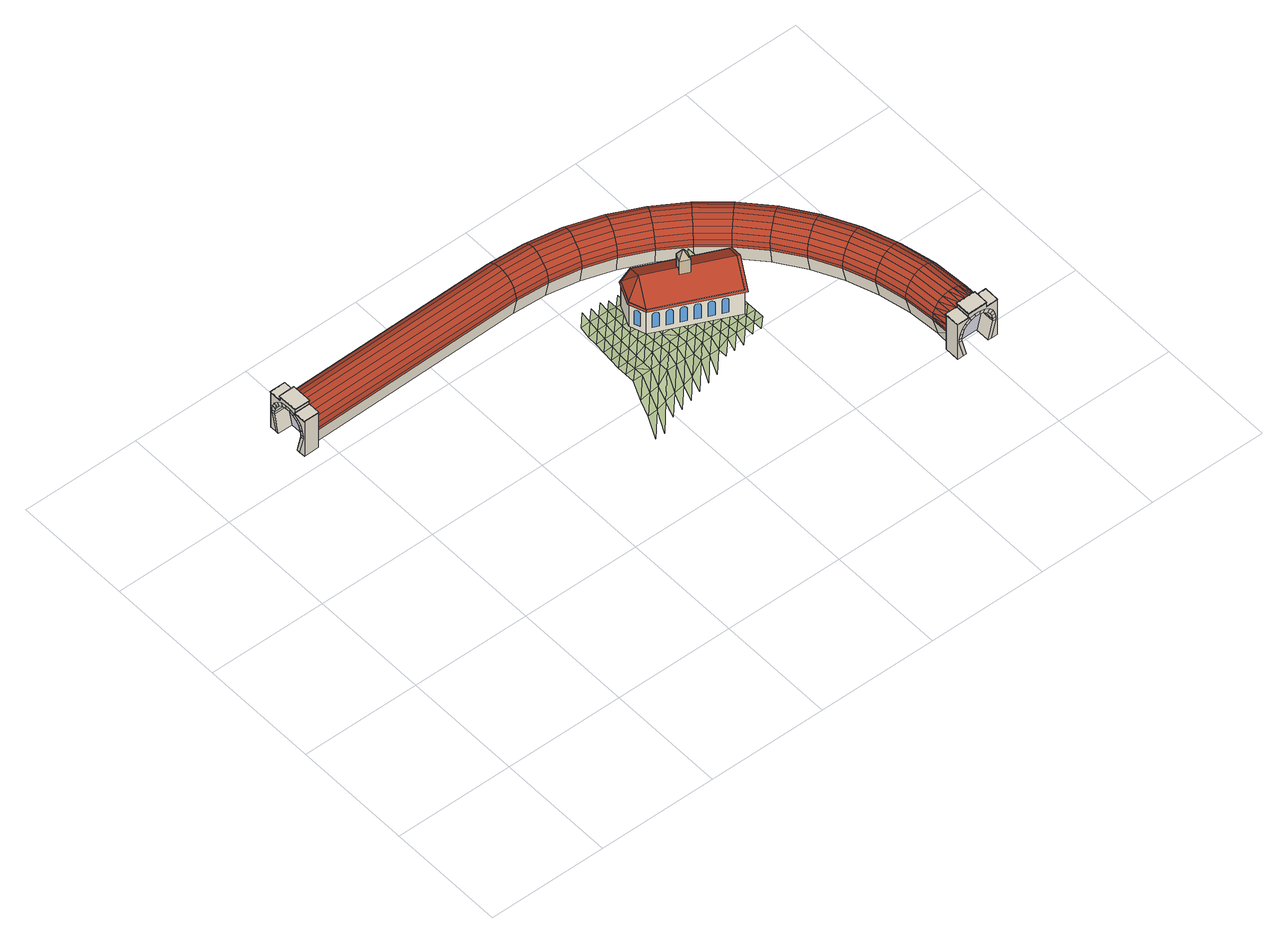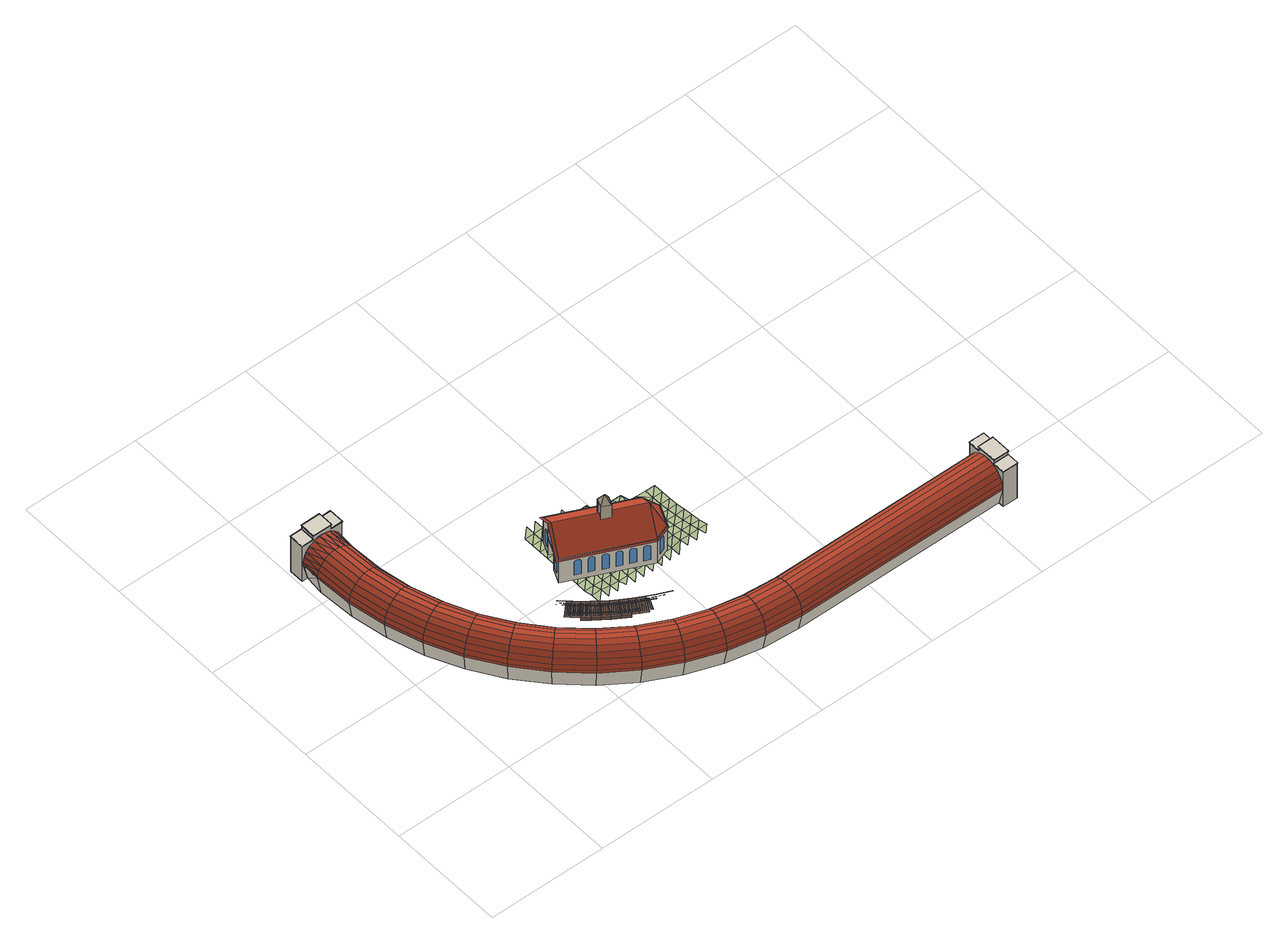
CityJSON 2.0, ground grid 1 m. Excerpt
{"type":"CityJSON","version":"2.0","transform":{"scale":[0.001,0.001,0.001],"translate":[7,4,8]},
"CityObjects":{
"tunnel1":{"type":"Tunnel","children":["tunnel1-1","tunnel1-2"],"geometry":[{"type":"MultiSurface","lod":"3","boundaries":[[[0,1,2,3]],[[3,2,4,5]],[[6,7,8]],[[9,10,11,12]],[[12,11,13,14]],[[14,13,15,16]],[[16,15,1,0]],[[5,4,17,18]],[[18,17,19,20]],[[20,19,21,22]],[[22,21,23,24]],[[24,23,25,26]],[[26,25,27,28]],[[28,27,7,29]],[[7,6,29]],[[30,31,32,33]],[[33,32,34,35]],[[36,37,38]],[[39,40,41,42]],[[42,41,43,44]],[[44,43,45,46]],[[46,45,47,48]],[[48,47,31,30]],[[35,34,49,50]],[[50,49,51,52]],[[52,51,53,54]],[[54,53,55,56]],[[56,55,57,58]],[[58,57,37,59]],[[37,36,59]],[[60,61,62,63]],[[61,0,3,62]],[[63,62,64,65]],[[62,3,5,64]],[[31,66,67,32]],[[66,68,69,67]],[[32,67,70,34]],[[68,71,72,69]],[[73,29,6]],[[74,75,73]],[[76,77,74]],[[78,79,76]],[[80,81,78]],[[82,83,80]],[[84,85,82]],[[86,87,84]],[[88,89,86]],[[90,91,88]],[[92,93,90]],[[94,95,92]],[[38,96,94]],[[97,9,12,98]],[[99,97,98,100]],[[101,99,100,102]],[[103,101,102,104]],[[105,103,104,106]],[[107,105,106,108]],[[109,107,108,110]],[[111,109,110,112]],[[113,111,112,114]],[[115,113,114,116]],[[117,115,116,118]],[[119,117,118,120]],[[40,119,120,41]],[[41,120,121,43]],[[120,118,122,121]],[[118,116,123,122]],[[116,114,124,123]],[[114,112,125,124]],[[112,110,126,125]],[[110,108,127,126]],[[108,106,128,127]],[[106,104,129,128]],[[104,102,130,129]],[[102,100,131,130]],[[100,98,132,131]],[[98,12,14,132]],[[43,121,133,45]],[[121,122,134,133]],[[122,123,135,134]],[[123,124,136,135]],[[124,125,137,136]],[[125,126,138,137]],[[126,127,139,138]],[[127,128,140,139]],[[128,129,141,140]],[[129,130,142,141]],[[130,131,143,142]],[[131,132,144,143]],[[132,14,16,144]],[[45,133,145,47]],[[133,134,146,145]],[[134,135,147,146]],[[135,136,148,147]],[[136,137,149,148]],[[137,138,150,149]],[[138,139,151,150]],[[139,140,152,151]],[[140,141,153,152]],[[141,142,154,153]],[[142,143,60,154]],[[143,144,61,60]],[[144,16,0,61]],[[47,145,66,31]],[[145,146,68,66]],[[146,147,71,68]],[[147,148,155,71]],[[148,149,156,155]],[[149,150,157,156]],[[150,151,158,157]],[[151,152,159,158]],[[152,153,160,159]],[[153,154,161,160]],[[154,60,63,161]],[[71,155,162,72]],[[155,156,163,162]],[[156,157,164,163]],[[157,158,165,164]],[[158,159,166,165]],[[159,160,167,166]],[[160,161,168,167]],[[161,63,65,168]],[[67,69,169,70]],[[69,72,170,169]],[[72,162,171,170]],[[162,163,172,171]],[[163,164,173,172]],[[164,165,174,173]],[[165,166,175,174]],[[166,167,176,175]],[[167,168,177,176]],[[168,65,178,177]],[[65,64,179,178]],[[64,5,18,179]],[[34,70,180,49]],[[70,169,181,180]],[[169,170,182,181]],[[170,171,183,182]],[[171,172,184,183]],[[172,173,185,184]],[[173,174,186,185]],[[174,175,187,186]],[[175,176,188,187]],[[176,177,189,188]],[[177,178,190,189]],[[178,179,191,190]],[[179,18,20,191]],[[49,180,192,51]],[[180,181,193,192]],[[181,182,194,193]],[[182,183,195,194]],[[183,184,196,195]],[[184,185,197,196]],[[185,186,198,197]],[[186,187,199,198]],[[187,188,200,199]],[[188,189,201,200]],[[189,190,202,201]],[[190,191,203,202]],[[191,20,22,203]],[[51,192,204,53]],[[192,193,205,204]],[[193,194,206,205]],[[194,195,207,206]],[[195,196,208,207]],[[196,197,209,208]],[[197,198,210,209]],[[198,199,211,210]],[[199,200,212,211]],[[200,201,213,212]],[[201,202,214,213]],[[202,203,215,214]],[[203,22,24,215]],[[53,204,216,55]],[[204,205,217,216]],[[205,206,218,217]],[[206,207,219,218]],[[207,208,220,219]],[[208,209,221,220]],[[209,210,222,221]],[[210,211,223,222]],[[211,212,224,223]],[[212,213,225,224]],[[213,214,226,225]],[[214,215,227,226]],[[215,24,26,227]],[[55,216,228,57]],[[216,217,229,228]],[[217,218,230,229]],[[218,219,231,230]],[[219,220,232,231]],[[220,221,233,232]],[[221,222,234,233]],[[222,223,235,234]],[[223,224,236,235]],[[224,225,237,236]],[[225,226,238,237]],[[226,227,239,238]],[[227,26,28,239]],[[57,228,96,37]],[[228,229,95,96]],[[229,230,93,95]],[[230,231,91,93]],[[231,232,89,91]],[[232,233,87,89]],[[233,234,85,87]],[[234,235,83,85]],[[235,236,81,83]],[[236,237,79,81]],[[237,238,77,79]],[[238,239,75,77]],[[239,28,29,75]],[[96,38,37]],[[95,94,96]],[[93,92,95]],[[91,90,93]],[[89,88,91]],[[87,86,89]],[[85,84,87]],[[83,82,85]],[[81,80,83]],[[79,78,81]],[[77,76,79]],[[75,74,77]],[[29,73,75]],[[1,48,30,2]],[[2,30,33,4]],[[8,59,36]],[[10,39,42,11]],[[11,42,44,13]],[[13,44,46,15]],[[15,46,48,1]],[[4,33,35,17]],[[17,35,50,19]],[[19,50,52,21]],[[21,52,54,23]],[[23,54,56,25]],[[25,56,58,27]],[[27,58,59,7]],[[59,8,7]],[[8,36,38,94,92,90,88,86,84,82,80,78,76,74,73,6]],[[40,39,10,9,97,99,101,103,105,107,109,111,113,115,117,119]]],"semantics":{"surfaces":[{"type":"WallSurface"},{"type":"RoofSurface"},{"type":"GroundSurface"},{"type":"ClosureSurface"}],"values":[0,0,0,0,0,0,0,0,0,0,0,0,0,0,0,0,0,0,0,0,0,0,0,0,0,0,0,0,0,0,1,1,1,1,1,1,1,1,1,1,1,1,1,1,1,1,1,1,1,1,1,1,1,1,1,1,1,1,1,1,1,1,1,1,1,1,1,1,1,1,1,1,1,1,1,1,1,1,1,1,1,1,1,1,1,1,1,1,1,1,1,1,1,1,1,1,1,1,1,1,1,1,1,1,1,1,1,1,1,1,1,1,1,1,1,1,1,1,1,1,1,1,1,1,1,1,1,1,1,1,1,1,1,1,1,1,1,1,1,1,1,1,1,1,1,1,1,1,1,1,1,1,1,1,1,1,1,1,1,1,1,1,1,1,1,1,1,1,1,1,1,1,1,1,1,1,1,1,1,1,1,1,1,1,1,1,1,1,1,1,1,1,1,1,1,1,1,1,1,1,1,1,1,1,1,1,1,1,1,1,1,1,1,1,1,1,1,1,1,1,1,1,1,1,1,2,2,2,2,2,2,2,2,2,2,2,2,2,2,2,3,3]}}]},
"tunnel1-1":{"type":"TunnelInstallation","attributes":{"function":"1070"},"parents":["tunnel1"],"geometry":[{"type":"MultiSurface","lod":"3","boundaries":[[[240,241,242,243]],[[244,245,246,247]],[[243,242,244,247]],[[242,241,245,244]],[[241,240,246,245]],[[240,243,247,246]],[[248,249,250,251]],[[252,253,254,255]],[[251,250,252,255]],[[250,249,253,252]],[[249,248,254,253]],[[248,251,255,254]],[[256,257,258,259]],[[260,261,262,263]],[[259,258,260,263]],[[258,257,261,260]],[[257,256,262,261]],[[256,259,263,262]],[[264,265,266,267,268,269,270,271,272,273,274,275,276,277,278,279,280,281,282,283,284,285,286,287]],[[279,278,288,289]],[[290,288,278,277]],[[289,288,291,292]],[[280,279,289,292,293,294]],[[295,296,266,265]],[[296,295,297,298]],[[296,299,267,266]],[[300,295,265,264]],[[301,302,270,269]],[[303,304,274,273]],[[295,300,305,297]],[[300,264,287,306,39,305]],[[299,307,268,267]],[[307,301,269,268]],[[302,308,271,270]],[[308,309,272,271]],[[309,303,273,272]],[[304,310,275,274]],[[310,311,276,275]],[[311,290,277,276]],[[281,280,294,312]],[[282,281,312,313]],[[283,282,313,314]],[[284,283,314,315]],[[285,284,315,316]],[[286,285,316,317]],[[287,286,317,306]],[[310,304,318,319]],[[299,296,298,320]],[[304,303,321,318]],[[307,299,320,322]],[[290,311,323,324]],[[302,301,325,326]],[[311,310,319,323]],[[308,302,326,327]],[[309,308,327,328]],[[303,309,328,321]],[[301,307,322,325]],[[288,290,324,291]],[[294,293,9,97,329,330,331,332,333,334,335,336,337,338,339,340,39,306,317,316,315,314,313,312]],[[292,291,9,293]],[[291,324,97,9]],[[324,323,329,97]],[[323,319,330,329]],[[319,318,331,330]],[[318,321,332,331]],[[321,328,333,332]],[[328,327,334,333]],[[327,326,335,334]],[[326,325,336,335]],[[325,322,337,336]],[[322,320,338,337]],[[320,298,339,338]],[[298,297,340,339]],[[39,340,297,305]]]}]},
"tunnel1-2":{"type":"TunnelInstallation","attributes":{"function":"1070"},"parents":["tunnel1"],"geometry":[{"type":"MultiSurface","lod":"3","boundaries":[[[341,342,343,344]],[[345,346,347,348]],[[344,343,345,348]],[[343,342,346,345]],[[342,341,347,346]],[[341,344,348,347]],[[349,350,351,352]],[[353,354,355,356]],[[352,351,353,356]],[[351,350,354,353]],[[350,349,355,354]],[[349,352,356,355]],[[357,358,359,360]],[[361,362,363,364]],[[360,359,361,364]],[[359,358,362,361]],[[358,357,363,362]],[[357,360,364,363]],[[365,366,367,368,369,370,371,372,373,374,375,376,377,378,379,380,381,382,383,384,385,386,387,388]],[[380,379,389,390]],[[391,389,379,378]],[[390,389,392,393]],[[381,380,390,393,36,394]],[[395,396,367,366]],[[396,395,397,398]],[[396,399,368,367]],[[400,395,366,365]],[[401,402,371,370]],[[403,404,375,374]],[[395,400,405,397]],[[400,365,388,406,8,405]],[[399,407,369,368]],[[407,401,370,369]],[[402,408,372,371]],[[408,409,373,372]],[[409,403,374,373]],[[404,410,376,375]],[[410,411,377,376]],[[411,391,378,377]],[[382,381,394,412]],[[383,382,412,413]],[[384,383,413,414]],[[385,384,414,415]],[[386,385,415,416]],[[387,386,416,417]],[[388,387,417,406]],[[410,404,418,419]],[[399,396,398,420]],[[404,403,421,418]],[[407,399,420,422]],[[391,411,423,424]],[[402,401,425,426]],[[411,410,419,423]],[[408,402,426,427]],[[409,408,427,428]],[[403,409,428,421]],[[401,407,422,425]],[[389,391,424,392]],[[394,36,38,94,92,90,88,86,84,82,80,78,76,74,73,6,8,406,417,416,415,414,413,412]],[[393,392,38,36]],[[392,424,94,38]],[[424,423,92,94]],[[423,419,90,92]],[[419,418,88,90]],[[418,421,86,88]],[[421,428,84,86]],[[428,427,82,84]],[[427,426,80,82]],[[426,425,78,80]],[[425,422,76,78]],[[422,420,74,76]],[[420,398,73,74]],[[398,397,6,73]],[[8,6,397,405]]]}]},
"building1":{"type":"Building","children":["building1-1","building1-2"],"geometry":[{"type":"MultiSurface","lod":"3","boundaries":[[[429,430,431,432]],[[433,429,432,434]],[[435,436,437,438],[439,440,441,442,443,444,445,446,447,448,449,450,451,452,453],[454,455,456,457,458,459,460,461,462,463,464,465,466,467,468],[469,470,471,472,473,474,475,476,477,478,479,480,481,482,483],[484,485,486,487,488,489,490,491,492,493,494,495,496,497,498],[499,500,501,502,503,504,505,506,507,508,509,510,511,512,513],[514,515,516,517,518,519,520,521,522,523,524,525,526,527,528]],[[455,454,468,467,466,465,464,463,462,461,460,459,458,457,456]],[[470,469,483,482,481,480,479,478,477,476,475,474,473,472,471]],[[485,484,498,497,496,495,494,493,492,491,490,489,488,487,486]],[[440,439,453,452,451,450,449,448,447,446,445,444,443,442,441]],[[500,499,513,512,511,510,509,508,507,506,505,504,503,502,501]],[[515,514,528,527,526,525,524,523,522,521,520,519,518,517,516]],[[436,529,530,531,532,533,534,535,437],[536,537,538,539,540,541,542,543,544,545,546,547,548,549,550],[551,552,553,554,555,556,557,558,559,560,561,562,563,564,565],[566,567,430,429,433]],[[568,569,434,432,431]],[[537,536,550,549,548,547,546,545,544,543,542,541,540,539,538]],[[552,551,565,564,563,562,561,560,559,558,557,556,555,554,553]],[[570,534,533,571],[572,573,574,575,576,577,578,579,580,581,582,583,584,585,586],[587,588,589,590,591,592,593,594,595,596,597,598,599,600,601],[602,603,604,605,606,607,608,609,610,611,612,613,614,615,616],[617,618,619,620,621,622,623,624,625,626,627,628,629,630,631],[632,633,634,635,636,637,638,639,640,641,642,643,644,645,646],[647,648,649,650,651,652,653,654,655,656,657,658,659,660,661]],[[573,572,586,585,584,583,582,581,580,579,578,577,576,575,574]],[[588,587,601,600,599,598,597,596,595,594,593,592,591,590,589]],[[603,602,616,615,614,613,612,611,610,609,608,607,606,605,604]],[[618,617,631,630,629,628,627,626,625,624,623,622,621,620,619]],[[633,632,646,645,644,643,642,641,640,639,638,637,636,635,634]],[[648,647,661,660,659,658,657,656,655,654,653,652,651,650,649]],[[571,533,532,662,663,664,665,529,436,435,666,667]],[[667,668,570,571],[669,670,671,672,673,674,675,676,677,678,679,680,681,682,683]],[[670,669,683,682,681,680,679,678,677,676,675,674,673,672,671]],[[684,531,530,685]],[[666,686,668,667]],[[430,567,568,431]],[[567,566,569,568]],[[438,686,666,435],[687,688,689,690,691,692,693,694,695,696,697,698,699,700,701]],[[688,687,701,700,699,698,697,696,695,694,693,692,691,690,689]],[[566,433,434,569]],[[685,530,529,665]],[[702,535,437,438,703,704]],[[705,438,437,535]],[[663,662,684,685,665,664,706,707,708,709,710,711,712,713,714,715,716,717,718]],[[664,663,718,717,716,715,714,713,712,711,710,709,708,707,706]],[[705,535,534,570]],[[719,570,534,535,702,720]],[[662,532,531,684]],[[705,686,438]],[[721,686,668,722]],[[686,721,703,438]],[[686,705,668]],[[722,668,570,719]],[[668,705,570]]],"semantics":{"surfaces":[{"type":"OuterCeilingSurface"},{"type":"WallSurface"},{"type":"Window"},{"type":"GroundSurface"},{"type":"OuterFloorSurface"},{"type":"RoofSurface"},{"type":"Door"}],"values":[0,0,1,2,2,2,2,2,2,1,1,2,2,1,2,2,2,2,2,2,3,1,2,0,1,1,4,1,2,1,1,5,5,1,6,5,5,1,5,5,5,5,5,5]}}]},
"building1-1":{"type":"BuildingInstallation","attributes":{"function":"1070"},"parents":["building1"],"geometry":[{"type":"MultiSurface","lod":"3","boundaries":[[[723,724,725,726]],[[727,728,726,725,729,730,731,732,733,734,735,736]],[[737,723,726,728]],[[738,739,731,730]],[[740,741,735,734]],[[739,742,732,731]],[[742,743,733,732]],[[744,737,728,727]],[[743,740,734,733]],[[745,738,730,729]],[[746,744,727,736]],[[741,746,736,735]],[[737,744,746,741,740,743,742,739,738,745,724,723]],[[724,745,729,725]]]}]},
"building1-2":{"type":"BuildingInstallation","attributes":{"function":"1040"},"parents":["building1"],"geometry":[{"type":"MultiSurface","lod":"3","boundaries":[[[747,748,749,750,751]],[[752,753,748,747]],[[754,755,751,750]],[[752,747,756]],[[752,755,754,757,753]],[[752,756,755]],[[751,756,747]],[[751,755,756]],[[757,749,748,753]],[[749,757,754,750]]]}]},
"terrain1":{"type":"TINRelief","geometry":[{"type":"CompositeSurface","lod":"3","boundaries":[[[758,759,760]],[[761,762,759]],[[758,761,759]],[[763,764,762]],[[763,762,761]],[[765,764,766]],[[767,758,768]],[[766,764,763]],[[769,770,765]],[[761,758,771]],[[766,769,765]],[[772,773,770]],[[771,758,767]],[[763,761,774]],[[772,770,769]],[[766,763,774]],[[775,776,773]],[[774,761,771]],[[777,767,778]],[[772,775,773]],[[779,780,776]],[[781,769,766]],[[766,774,782]],[[771,767,783]],[[779,776,775]],[[784,785,780]],[[781,766,782]],[[786,772,769]],[[783,767,777]],[[787,774,771]],[[784,780,779]],[[788,789,785]],[[781,786,769]],[[790,775,772]],[[787,771,783]],[[791,782,774]],[[784,788,785]],[[792,777,793]],[[790,772,786]],[[794,779,775]],[[787,791,774]],[[795,781,782]],[[796,789,788]],[[797,783,777]],[[790,794,775]],[[798,784,779]],[[795,782,791]],[[799,786,781]],[[797,777,792]],[[800,787,783]],[[798,779,794]],[[801,788,784]],[[795,799,781]],[[802,790,786]],[[800,783,797]],[[803,791,787]],[[801,784,798]],[[804,792,805]],[[799,802,786]],[[806,794,790]],[[803,787,800]],[[807,795,791]],[[801,808,788]],[[809,797,792]],[[806,790,802]],[[810,798,794]],[[803,807,791]],[[435,799,795]],[[809,792,804]],[[811,800,797]],[[806,810,794]],[[812,801,798]],[[807,435,795]],[[813,802,799]],[[809,811,797]],[[814,803,800]],[[812,798,810]],[[815,804,816]],[[435,813,799]],[[817,806,802]],[[814,800,811]],[[818,807,803]],[[819,801,812]],[[820,809,804]],[[817,802,813]],[[821,810,806]],[[814,818,803]],[[822,435,807]],[[820,804,815]],[[823,811,809]],[[821,806,817]],[[824,812,810]],[[818,822,807]],[[825,813,435]],[[820,823,809]],[[826,814,811]],[[821,824,810]],[[815,827,828]],[[825,435,822]],[[826,818,814]],[[829,817,813]],[[826,811,823]],[[830,812,824]],[[831,820,815]],[[825,829,813]],[[832,821,817]],[[833,822,818]],[[828,831,815]],[[834,818,826]],[[835,823,820]],[[832,817,829]],[[836,824,821]],[[833,818,834]],[[837,825,822]],[[835,820,831]],[[838,826,823]],[[836,821,832]],[[839,828,840]],[[833,837,822]],[[841,829,825]],[[838,823,835]],[[842,834,826]],[[836,843,824]],[[844,831,828]],[[841,825,837]],[[845,832,829]],[[838,842,826]],[[846,833,834]],[[844,828,839]],[[847,835,831]],[[841,845,829]],[[848,836,832]],[[846,834,842]],[[849,837,833]],[[844,847,831]],[[850,838,835]],[[848,832,845]],[[851,839,852]],[[849,833,846]],[[853,841,837]],[[850,835,847]],[[854,842,838]],[[848,855,836]],[[856,844,839]],[[849,853,837]],[[857,845,841]],[[850,854,838]],[[858,846,842]],[[856,839,851]],[[859,847,844]],[[853,857,841]],[[860,848,845]],[[854,858,842]],[[861,849,846]],[[856,859,844]],[[862,850,847]],[[857,860,845]],[[863,851,864]],[[861,846,858]],[[865,853,849]],[[859,862,847]],[[866,854,850]],[[867,848,860]],[[868,856,851]],[[865,849,861]],[[869,857,853]],[[862,866,850]],[[870,858,854]],[[863,868,851]],[[871,859,856]],[[865,869,853]],[[872,860,857]],[[866,870,854]],[[873,861,858]],[[871,856,868]],[[874,862,859]],[[872,857,869]],[[875,863,876]],[[873,858,870]],[[877,865,861]],[[874,859,871]],[[878,866,862]],[[872,879,860]],[[880,868,863]],[[877,861,873]],[[881,869,865]],[[874,878,862]],[[882,870,866]],[[875,880,863]],[[883,871,868]],[[881,865,877]],[[884,872,869]],[[878,882,866]],[[885,873,870]],[[883,868,880]],[[886,874,871]],[[881,884,869]],[[887,875,888]],[[882,885,870]],[[889,877,873]],[[886,871,883]],[[890,878,874]],[[891,872,884]],[[892,880,875]],[[885,889,873]],[[893,881,877]],[[886,890,874]],[[894,882,878]],[[892,875,887]],[[895,883,880]],[[893,877,889]],[[896,884,881]],[[890,894,878]],[[897,885,882]],[[892,895,880]],[[898,886,883]],[[893,896,881]],[[899,887,900]],[[894,897,882]],[[901,889,885]],[[898,883,895]],[[902,890,886]],[[903,884,896]],[[904,892,887]],[[897,901,885]],[[905,893,889]],[[902,886,898]],[[906,894,890]],[[904,887,899]],[[907,895,892]],[[905,889,901]],[[908,896,893]],[[906,890,902]],[[909,897,894]],[[907,892,904]],[[910,898,895]],[[908,893,905]],[[909,894,906]],[[911,901,897]],[[907,910,895]],[[912,902,898]],[[913,896,908]],[[909,911,897]],[[914,905,901]],[[912,898,910]],[[915,906,902]],[[914,901,911]],[[916,908,905]],[[915,902,912]],[[917,909,906]],[[916,905,914]],[[917,906,915]],[[918,911,909]],[[919,908,916]],[[918,909,917]],[[920,914,911]],[[918,920,911]],[[921,916,914]],[[921,914,920]],[[922,916,921]]]}]},
"railway1":{"type":"Railway","attributes":{"function":"1855"},"geometry":[{"type":"MultiSurface","lod":"3","boundaries":[[[923,924,925,926]],[[927,928,929,930]],[[926,925,931,932]],[[933,934,935,936]],[[937,938,939,940]],[[932,931,941,942]],[[943,944,945,946]],[[947,948,949,950]],[[951,947,950,952]],[[953,951,952,954]],[[955,956,957,958]],[[942,941,959,960]],[[961,962,963,964]],[[965,955,958,966]],[[957,967,966,958]],[[968,969,970,971]],[[956,972,967,957]],[[950,949,973,974]],[[952,950,974,975]],[[954,952,975,976]],[[977,961,964,978]],[[963,979,978,964]],[[960,959,980,981]],[[982,983,984,985]],[[962,986,979,963]],[[987,968,971,988]],[[989,942,960,990]],[[991,992,993,994]],[[970,995,988,971]],[[969,996,995,970]],[[974,973,997,998]],[[975,974,998,999]],[[976,975,999,1000]],[[1001,982,985,1002]],[[1003,1004,1005,1006]],[[981,980,1007,1008]],[[984,1009,1002,985]],[[983,1010,1009,984]],[[1011,1012,1013,1014]],[[1015,991,994,1016]],[[993,1017,1016,994]],[[990,960,981,1018]],[[992,1019,1017,993]],[[1020,1021,1022,1023]],[[1024,1003,1006,1025]],[[1005,1026,1025,1006]],[[998,997,1027,1028]],[[999,998,1028,1029]],[[1000,999,1029,1030]],[[1008,1007,1031,1032]],[[1004,1033,1026,1005]],[[1034,1035,1036,1037]],[[1038,1034,1037,1039]],[[1040,1038,1039,1041]],[[1042,1011,1014,1043]],[[1044,1045,1046,1047]],[[1013,1048,1043,1014]],[[1019,1015,1016,1017]],[[1012,1049,1048,1013]],[[1018,981,1008,1050]],[[1051,1052,1053,1054]],[[1055,1020,1023,1056]],[[1022,1057,1056,1023]],[[1021,1058,1057,1022]],[[1033,1024,1025,1026]],[[1028,1027,1059,1060]],[[1032,1031,1061,1062]],[[1029,1028,1060,1063]],[[1030,1029,1063,1064]],[[1065,1066,1067,1068]],[[1069,1044,1047,1070]],[[1037,1036,1071,1072]],[[1039,1037,1072,1073]],[[1046,1074,1070,1047]],[[1041,1039,1073,1075]],[[1045,1076,1074,1046]],[[1049,1042,1043,1048]],[[1077,1078,1079,1080]],[[1081,1051,1054,1082]],[[1050,1008,1032,1083]],[[1053,1084,1082,1054]],[[1052,1085,1084,1053]],[[1058,1055,1056,1057]],[[1086,1087,1088,1089]],[[1062,1061,1090,1091]],[[1060,1059,1092,1093]],[[1094,1018,1050,1095]],[[1063,1060,1093,1096]],[[1097,1065,1068,1098]],[[1064,1063,1096,1099]],[[1067,1100,1098,1068]],[[1101,1102,1103,1104]],[[1066,1105,1100,1067]],[[1076,1069,1070,1074]],[[1072,1071,1106,1107]],[[1073,1072,1107,1108]],[[1075,1073,1108,1109]],[[1110,1077,1080,1111]],[[1079,1112,1111,1080]],[[1083,1032,1062,1113]],[[1078,1114,1112,1079]],[[1115,1116,1117,1118]],[[1085,1081,1082,1084]],[[1091,1090,1119,1120]],[[1121,1086,1089,1122]],[[1093,1092,1123,1124]],[[1088,1125,1122,1089]],[[1096,1093,1124,1126]],[[1099,1096,1126,1127]],[[1087,1128,1125,1088]],[[1129,1130,1131,1132]],[[1095,1050,1083,1133]],[[1105,1097,1098,1100]],[[1134,1101,1104,1135]],[[1103,1136,1135,1104]],[[1107,1106,1137,1138]],[[1139,1140,1141,1142]],[[1108,1107,1138,1143]],[[1102,1144,1136,1103]],[[1109,1108,1143,1145]],[[1113,1062,1091,1146]],[[1114,1110,1111,1112]],[[1147,1115,1118,1148]],[[1120,1119,1149,1150]],[[1117,1151,1148,1118]],[[1152,1153,1154,1155]],[[1116,1156,1151,1117]],[[1124,1123,1157,1158]],[[1126,1124,1158,1159]],[[1127,1126,1159,1160]],[[1128,1121,1122,1125]],[[1161,1129,1132,1162]],[[1163,1164,1165,1166]],[[1131,1167,1162,1132]],[[1133,1083,1113,1168]],[[1130,1169,1167,1131]],[[1138,1137,1170,1171]],[[1150,1149,1172,1173]],[[1143,1138,1171,1174]],[[1175,1139,1142,1176]],[[1145,1143,1174,1177]],[[1178,1179,1180,1181]],[[1144,1134,1135,1136]],[[1141,1182,1176,1142]],[[1146,1091,1120,1183]],[[1140,1184,1182,1141]],[[1158,1157,1185,1186]],[[1159,1158,1186,1187]],[[1188,1189,1190,1191]],[[1192,1152,1155,1193]],[[1160,1159,1187,1194]],[[1156,1147,1148,1151]],[[1154,1195,1193,1155]],[[1196,1197,1198,1199]],[[1153,1200,1195,1154]],[[1201,1202,1203,1204]],[[1205,1163,1166,1206]],[[1165,1207,1206,1166]],[[1168,1113,1146,1208]],[[1169,1161,1162,1167]],[[1209,1210,1211,1212]],[[1171,1170,1213,1214]],[[1164,1215,1207,1165]],[[1174,1171,1214,1216]],[[1186,1185,1217,1218]],[[1177,1174,1216,1219]],[[1187,1186,1218,1220]],[[1183,1120,1150,1221]],[[1194,1187,1220,1222]],[[1223,1178,1181,1224]],[[1180,1225,1224,1181]],[[1226,1227,1228,1229]],[[1184,1175,1176,1182]],[[1179,1230,1225,1180]],[[1231,1232,1233,1234]],[[1235,1188,1191,1236]],[[1237,1231,1234,1238]],[[1190,1239,1236,1191]],[[1200,1192,1193,1195]],[[1189,1240,1239,1190]],[[1221,1150,1173,1241]],[[1214,1213,1242,1243]],[[1244,1201,1204,1245]],[[1208,1146,1183,1246]],[[1216,1214,1243,1247]],[[1203,1248,1245,1204]],[[1219,1216,1247,1249]],[[1215,1205,1206,1207]],[[1230,1223,1224,1225]]]}]}
},
"vertices":[
[3481,2937,295],[3499,2973,131],[3744,2852,137],[3720,2818,301],[3970,2700,141],[3942,2670,305],[4734,884,359],[4785,1047,183],[4773,884,195],[867,3077,260],[868,3116,95],[2694,3132,119],[2691,3093,284],[2973,3114,122],[2965,3075,287],[3241,3060,127],[3228,3023,291],[4175,2520,148],[4143,2494,311],[4355,2315,154],[4319,2293,317],[4506,2088,160],[4467,2071,324],[4625,1844,166],[4585,1831,330],[4714,1586,173],[4670,1578,336],[4766,1318,178],[4723,1316,342],[4741,1048,346],[3875,3079,138],[3891,3113,304],[4150,2940,310],[4130,2908,144],[4384,2734,317],[4359,2706,151],[5035,884,195],[5080,1046,358],[5074,884,359],[867,3378,95],[864,3417,260],[2701,3433,284],[2702,3394,119],[3010,3413,288],[3007,3374,122],[3316,3352,292],[3308,3314,128],[3612,3251,298],[3600,3215,132],[4589,2500,323],[4563,2475,157],[4762,2241,330],[4733,2219,164],[4900,1961,337],[4869,1944,172],[5000,1666,345],[4967,1653,179],[5061,1360,351],[5026,1352,186],[5047,1046,192],[3481,2943,367],[3481,2937,321],[3720,2818,326],[3721,2824,372],[3942,2670,332],[3945,2675,377],[3890,3113,329],[4148,2940,336],[3885,3108,375],[4144,2935,381],[4382,2734,342],[3875,3090,417],[4131,2919,425],[4734,884,385],[4741,884,430],[4740,1048,372],[4760,884,474],[4744,1048,417],[4792,884,510],[4763,1048,462],[4833,884,537],[4794,1048,500],[4880,884,551],[4834,1048,528],[4928,884,551],[4881,1048,544],[4975,884,537],[4929,1048,545],[5016,884,510],[4976,1047,532],[5047,884,474],[5018,1047,507],[5067,884,430],[5051,1047,471],[5074,884,385],[5071,1047,429],[5080,1047,382],[867,3077,285],[2691,3093,310],[865,3084,330],[2689,3100,355],[865,3104,375],[2689,3120,398],[865,3136,412],[2691,3152,436],[864,3176,438],[2691,3192,462],[863,3223,452],[2693,3239,476],[863,3271,452],[2694,3288,476],[863,3318,438],[2695,3334,462],[863,3359,412],[2696,3375,436],[863,3391,375],[2698,3407,398],[863,3411,330],[2699,3427,355],[864,3417,285],[2699,3433,310],[3010,3413,314],[3009,3406,359],[3006,3386,403],[3000,3355,439],[2994,3314,465],[2989,3268,480],[2983,3220,480],[2977,3173,465],[2971,3133,439],[2968,3101,403],[2965,3082,358],[2965,3075,313],[3316,3352,317],[3314,3345,364],[3308,3326,407],[3298,3295,444],[3288,3256,470],[3275,3211,484],[3263,3164,484],[3250,3119,470],[3241,3079,442],[3233,3048,407],[3228,3029,362],[3228,3023,317],[3611,3251,323],[3608,3245,369],[3599,3227,413],[3586,3197,449],[3570,3160,474],[3552,3117,489],[3532,3072,489],[3516,3029,474],[3500,2991,448],[3489,2961,410],[3858,3063,455],[3837,3028,481],[3814,2987,494],[3789,2945,494],[3766,2905,480],[3746,2869,452],[3731,2842,416],[4111,2894,461],[4085,2862,487],[4057,2825,500],[4026,2786,500],[3999,2749,484],[3974,2717,458],[3955,2691,422],[4378,2730,388],[4362,2716,430],[4339,2694,468],[4308,2665,493],[4276,2632,506],[4242,2598,506],[4209,2565,490],[4180,2536,465],[4159,2513,426],[4146,2499,382],[4143,2494,337],[4589,2500,349],[4582,2496,394],[4564,2485,438],[4539,2465,474],[4506,2441,500],[4468,2413,513],[4430,2383,512],[4393,2354,497],[4361,2329,471],[4337,2310,433],[4321,2297,388],[4319,2293,343],[4762,2241,356],[4755,2238,401],[4736,2229,445],[4707,2213,481],[4670,2193,506],[4630,2170,519],[4587,2145,519],[4548,2122,503],[4513,2101,477],[4487,2085,439],[4471,2074,394],[4467,2071,349],[4898,1961,362],[4891,1959,409],[4872,1952,452],[4842,1941,487],[4803,1925,513],[4759,1908,526],[4715,1889,525],[4672,1871,510],[4635,1855,483],[4606,1842,446],[4589,1834,401],[4585,1831,356],[4999,1666,369],[4991,1665,414],[4971,1661,458],[4939,1653,494],[4898,1643,519],[4853,1631,532],[4805,1618,531],[4762,1606,516],[4723,1595,489],[4693,1586,452],[4675,1581,407],[4670,1578,362],[5060,1361,377],[5052,1361,422],[5031,1359,465],[4997,1355,500],[4957,1350,526],[4910,1345,539],[4862,1338,538],[4816,1332,523],[4776,1326,494],[4746,1321,458],[4727,1318,413],[4721,1316,367],
[739,3063,455],[871,3063,455],[871,3063,460],[739,3063,460],[871,3167,460],[871,3167,455],[739,3167,455],[739,3167,460],[739,3327,455],[871,3327,455],[871,3327,460],[739,3327,460],[871,3431,460],[871,3431,455],[739,3431,455],[739,3431,460],[739,3163,494],[871,3163,494],[871,3163,500],[739,3163,500],[871,3331,500],[871,3331,494],[739,3331,494],[739,3331,500],[743,3378,95],[743,3417,260],[743,3417,285],[743,3411,330],[743,3391,375],[743,3359,412],[743,3318,438],[743,3272,452],[743,3223,452],[743,3176,438],[743,3136,412],[743,3104,375],[743,3084,330],[743,3077,285],[743,3077,260],[743,3116,95],[743,3067,95],[743,3067,455],[743,3167,455],[743,3167,494],[743,3327,494],[743,3327,455],[743,3427,455],[743,3427,95],[743,3107,263],[743,3147,95],[743,3107,282],[867,3107,263],[867,3147,95],[867,3116,95],[867,3067,95],[743,3387,263],[743,3387,282],[867,3387,263],[867,3387,282],[743,3382,321],[743,3347,95],[743,3339,388],[743,3305,410],[743,3189,410],[743,3156,388],[867,3347,95],[867,3427,95],[743,3365,358],[743,3267,422],[743,3227,422],[743,3129,359],[743,3113,321],[867,3067,455],[867,3167,455],[867,3167,494],[867,3327,494],[867,3327,455],[867,3427,455],[867,3156,388],[867,3129,359],[867,3382,321],[867,3189,410],[867,3365,358],[867,3113,321],[867,3107,282],[867,3339,388],[867,3305,410],[867,3267,422],[867,3227,422],[867,3084,330],[867,3104,375],[867,3136,412],[867,3176,438],[867,3223,452],[867,3272,452],[867,3318,438],[867,3359,412],[867,3391,375],[867,3411,330],[867,3417,285],[867,3417,260],
[5087,756,555],[5087,888,555],[5087,888,558],[5087,756,558],[4984,888,558],[4984,888,555],[4984,756,555],[4984,756,558],[4824,756,555],[4824,888,555],[4824,888,558],[4824,756,558],[4720,888,558],[4720,888,555],[4720,756,555],[4720,756,558],[4987,756,595],[4987,888,595],[4987,888,599],[4987,756,599],[4820,888,599],[4820,888,595],[4820,756,595],[4820,756,599],[4773,760,195],[4734,760,359],[4734,760,385],[4741,760,430],[4760,760,474],[4792,760,510],[4833,760,537],[4880,760,551],[4928,760,551],[4975,760,537],[5016,760,510],[5047,760,474],[5067,760,430],[5074,760,385],[5074,760,359],[5035,760,195],[5084,760,195],[5084,760,555],[4984,760,555],[4984,760,595],[4824,760,595],[4824,760,555],[4724,760,555],[4724,760,195],[5044,760,362],[5003,760,195],[5044,760,382],[5044,884,362],[5003,884,195],[5084,884,195],[4763,760,362],[4763,760,382],[4763,884,362],[4763,884,382],[4769,760,422],[4804,760,195],[4811,760,487],[4846,760,510],[4962,760,510],[4996,760,487],[4804,884,195],[4724,884,195],[4786,760,458],[4884,760,521],[4923,760,521],[5022,760,458],[5038,760,422],[5084,884,555],[4984,884,555],[4984,884,595],[4824,884,595],[4824,884,555],[4724,884,555],[4996,884,487],[5022,884,458],[4769,884,422],[4962,884,510],[4786,884,458],[5038,884,422],[5044,884,382],[4811,884,487],[4846,884,510],[4884,884,521],[4923,884,521],
[3804,2040,797],[3776,1979,744],[3715,2007,744],[3743,2068,797],[3835,2106,744],[3773,2134,744],[3080,2160,455],[3721,1861,455],[3721,1861,705],[3080,2160,705],[3393,2014,505],[3393,2014,630],[3393,2014,635],[3396,2013,641],[3398,2011,648],[3404,2009,651],[3409,2006,654],[3414,2004,654],[3420,2001,654],[3427,1998,651],[3430,1996,648],[3435,1994,641],[3436,1993,635],[3438,1993,630],[3438,1993,505],[3166,2120,630],[3166,2120,505],[3121,2141,505],[3121,2141,630],[3121,2141,635],[3124,2140,641],[3127,2138,648],[3132,2136,651],[3138,2133,654],[3143,2130,654],[3148,2128,654],[3154,2125,651],[3159,2123,648],[3163,2121,641],[3164,2120,635],[3257,2077,630],[3257,2077,505],[3212,2099,505],[3212,2099,630],[3212,2098,635],[3215,2097,641],[3218,2095,648],[3223,2093,651],[3228,2091,654],[3234,2088,654],[3240,2085,654],[3246,2083,651],[3250,2081,648],[3253,2079,641],[3256,2078,635],[3346,2035,630],[3346,2035,505],[3302,2056,505],[3302,2056,630],[3303,2056,635],[3305,2055,641],[3308,2053,647],[3314,2051,651],[3319,2048,654],[3324,2046,654],[3330,2043,654],[3336,2041,651],[3340,2038,647],[3343,2037,641],[3346,2036,635],[3529,1951,630],[3529,1951,505],[3483,1972,505],[3483,1972,630],[3484,1972,635],[3486,1971,641],[3490,1969,648],[3494,1967,651],[3500,1964,654],[3506,1961,654],[3512,1959,654],[3516,1956,651],[3522,1954,648],[3526,1952,641],[3528,1951,635],[3619,1909,630],[3619,1909,505],[3574,1930,505],[3574,1930,630],[3574,1929,635],[3577,1928,641],[3580,1927,648],[3585,1924,651],[3590,1922,654],[3596,1919,654],[3602,1916,654],[3608,1914,651],[3612,1912,648],[3616,1910,641],[3618,1909,635],[3776,1979,455],[3776,1979,625],[3835,2106,625],[3835,2106,455],[3890,2224,455],[3890,2224,705],[3802,2034,855],[3763,1952,630],[3763,1952,505],[3742,1906,505],[3742,1906,630],[3742,1907,635],[3743,1910,641],[3744,1913,648],[3747,1918,651],[3750,1923,654],[3753,1929,654],[3755,1935,654],[3757,1940,651],[3760,1945,648],[3762,1949,641],[3763,1951,635],[3869,2178,630],[3869,2178,505],[3848,2133,505],[3848,2133,630],[3848,2134,635],[3849,2136,641],[3851,2140,648],[3853,2144,651],[3855,2150,654],[3858,2156,654],[3861,2162,654],[3862,2167,651],[3866,2172,648],[3867,2175,641],[3868,2178,635],[3835,2106,644],[3776,1979,644],[3715,2007,644],[3773,2134,644],[3249,2523,705],[3249,2523,455],[3743,2292,630],[3743,2292,505],[3788,2271,505],[3788,2271,630],[3788,2271,635],[3785,2272,641],[3782,2274,648],[3776,2276,651],[3771,2279,654],[3766,2282,654],[3760,2284,654],[3753,2287,651],[3750,2289,648],[3746,2291,641],[3744,2292,635],[3653,2334,630],[3653,2334,505],[3698,2313,505],[3698,2313,630],[3696,2314,635],[3695,2315,641],[3691,2316,648],[3686,2318,651],[3680,2321,654],[3675,2324,654],[3669,2326,654],[3664,2329,651],[3659,2331,648],[3656,2333,641],[3653,2334,635],[3577,2369,654],[3573,2371,651],[3568,2374,648],[3564,2375,641],[3561,2376,635],[3561,2377,630],[3561,2377,505],[3606,2356,505],[3606,2356,630],[3606,2356,635],[3603,2357,641],[3600,2359,648],[3596,2361,651],[3590,2363,654],[3584,2366,654],[3471,2419,630],[3471,2419,505],[3516,2398,505],[3516,2398,630],[3516,2398,635],[3513,2399,641],[3510,2401,648],[3505,2403,651],[3500,2406,654],[3494,2408,654],[3487,2411,654],[3481,2414,651],[3478,2416,648],[3474,2418,641],[3471,2419,635],[3381,2461,635],[3380,2461,630],[3380,2461,505],[3426,2440,505],[3426,2440,630],[3425,2440,635],[3423,2442,641],[3419,2443,648],[3414,2445,651],[3409,2448,654],[3403,2451,654],[3397,2453,654],[3391,2456,651],[3387,2458,648],[3382,2460,641],[3318,2490,654],[3311,2493,654],[3307,2496,654],[3301,2498,651],[3295,2500,648],[3292,2502,641],[3291,2503,635],[3289,2503,630],[3289,2503,505],[3335,2482,505],[3335,2482,630],[3334,2483,635],[3332,2484,641],[3327,2485,648],[3324,2488,651],[3773,2134,455],[3766,2116,455],[3723,2025,455],[3715,2007,455],[3032,2293,455],[3116,2474,455],[3116,2474,705],[3205,2507,505],[3205,2507,630],[3205,2507,635],[3202,2506,641],[3199,2504,648],[3194,2503,651],[3189,2501,654],[3183,2498,654],[3176,2496,654],[3170,2494,651],[3166,2492,648],[3162,2491,641],[3160,2490,635],[3159,2490,630],[3159,2490,505],[3773,2134,625],[3715,2007,625],[3032,2293,705],[3047,2250,505],[3047,2250,630],[3048,2249,635],[3048,2247,641],[3050,2243,648],[3052,2238,651],[3054,2233,654],[3055,2226,654],[3058,2220,654],[3060,2215,651],[3061,2210,648],[3063,2206,641],[3064,2204,635],[3064,2203,630],[3064,2203,505],[3821,2025,855],[3073,2146,692],[3734,1837,692],[3161,2333,855],[3723,2025,555],[3724,2027,567],[3726,2032,580],[3730,2039,590],[3734,2048,598],[3739,2059,603],[3744,2071,605],[3750,2083,603],[3755,2093,598],[3759,2103,590],[3763,2110,580],[3765,2115,567],[3766,2116,555],[3256,2537,692],[3917,2229,692],[3021,2290,692],[3112,2485,692],
[3773,2062,725],[3786,2089,725],[3792,2086,725],[3779,2059,725],[3776,2051,644],[3779,2059,644],[3792,2086,733],[3779,2059,733],[3779,2059,763],[3776,2051,763],[3776,2051,733],[3763,2024,733],[3763,2024,725],[3776,2051,725],[3773,2062,644],[3773,2062,733],[3773,2062,763],[3757,2027,733],[3757,2027,725],[3769,2055,763],[3769,2055,733],[3769,2055,644],[3786,2089,733],[3769,2055,725],
[3430,2251,955],[3430,2251,826],[3414,2215,855],[3398,2179,824],[3398,2179,955],[3503,2217,955],[3503,2217,826],[3470,2145,824],[3470,2145,955],[3451,2198,1035],[3487,2181,855],
[2840,1760,176],[2760,1760,164],[2760,1680,0],[2840,1840,284],[2760,1840,265],[2840,1920,400],[2760,1920,400],[2760,2000,400],[2840,2000,400],[2920,1760,208],[2840,1680,0],[2840,2080,398],[2760,2080,397],[2920,1840,295],[2840,2160,409],[2760,2160,407],[2920,1920,400],[2840,2240,420],[2760,2240,423],[3000,1760,239],[2920,1680,115],[2840,2320,435],[2760,2320,438],[2920,2080,409],[2920,2000,400],[3000,1840,400],[2840,2400,458],[2760,2400,445],[2920,2160,416],[3000,1920,400],[2840,2480,478],[2760,2480,474],[2920,2240,426],[3000,2000,455],[3080,1760,259],[3000,1680,135],[2920,2320,439],[3000,2080,455],[2840,2560,503],[3080,1840,400],[2920,2400,458],[3000,2160,455],[3080,1920,455],[2920,2480,473],[3000,2240,455],[3080,2000,455],[3160,1760,288],[3080,1680,170],[3000,2320,455],[3080,2080,455],[2920,2560,490],[3160,1840,400],[3000,2400,461],[3160,1920,455],[3000,2480,478],[3080,2240,455],[3160,2000,455],[3240,1760,400],[3160,1680,207],[3080,2320,455],[3160,2080,455],[3000,2560,493],[3240,1840,400],[3080,2400,455],[3160,2160,455],[3240,1920,455],[3080,2480,455],[3160,2240,455],[3240,2000,455],[3240,1680,234],[3320,1760,400],[3160,2320,455],[3080,2560,455],[3320,1840,455],[3160,2400,455],[3240,2160,455],[3240,2080,455],[3320,1920,455],[3160,2480,455],[3240,2240,455],[3320,2000,455],[3400,1760,400],[3320,1680,269],[3240,2320,455],[3320,2080,455],[3160,2560,455],[3400,1840,455],[3240,2400,455],[3320,2160,455],[3400,1920,455],[3240,2480,455],[3320,2240,455],[3400,2000,455],[3480,1760,455],[3400,1680,400],[3320,2320,455],[3400,2080,455],[3240,2560,455],[3480,1840,455],[3320,2400,455],[3400,2160,455],[3480,1920,455],[3320,2480,455],[3400,2240,455],[3480,2000,455],[3560,1760,455],[3480,1680,400],[3400,2320,455],[3480,2080,455],[3320,2560,455],[3560,1840,455],[3400,2400,455],[3480,2160,455],[3560,1920,455],[3400,2480,455],[3480,2240,455],[3560,2000,455],[3640,1760,455],[3560,1680,400],[3480,2320,455],[3560,2080,455],[3400,2560,455],[3640,1840,455],[3480,2400,455],[3560,2160,455],[3640,1920,455],[3480,2480,455],[3560,2240,455],[3640,2000,455],[3720,1760,455],[3640,1680,455],[3560,2320,455],[3640,2080,455],[3480,2560,455],[3720,1840,455],[3560,2400,455],[3640,2160,455],[3720,1920,455],[3560,2480,455],[3640,2240,455],[3720,2000,455],[3800,1760,455],[3720,1680,455],[3640,2320,455],[3720,2080,455],[3560,2560,487],[3800,1840,455],[3640,2400,455],[3720,2160,455],[3800,1920,455],[3640,2480,468],[3720,2240,455],[3800,2000,455],[3720,2320,455],[3800,2080,455],[3640,2560,478],[3720,2400,455],[3800,2160,455],[3720,2480,481],[3800,2240,455],[3800,2320,455],[3720,2560,483],[3800,2400,455],[3800,2480,478],[3800,2560,478],
[3105,2527,67],[3099,2512,55],[3159,2486,55],[3166,2501,67],[3172,2517,66],[3183,2512,66],[3183,2512,67],[3172,2517,67],[3218,2458,53],[3226,2472,64],[3199,2505,66],[3210,2500,66],[3210,2500,67],[3199,2505,67],[3226,2492,64],[3236,2487,64],[3236,2487,67],[3226,2492,67],[3276,2428,51],[3285,2442,64],[3247,2482,64],[3257,2476,64],[3257,2476,67],[3247,2482,67],[3237,2507,73],[3237,2507,67],[3297,2476,66],[3297,2476,71],[3239,2510,73],[3298,2480,71],[3239,2510,67],[3298,2480,66],[3273,2468,64],[3284,2463,64],[3284,2463,66],[3273,2468,66],[3334,2396,51],[3342,2410,63],[3294,2457,64],[3305,2452,64],[3305,2452,66],[3294,2457,66],[3321,2565,63],[3321,2565,64],[3333,2559,64],[3320,2443,63],[3330,2437,63],[3330,2437,64],[3320,2443,64],[3333,2559,63],[3355,2444,64],[3355,2444,71],[3356,2448,70],[3356,2448,64],[3346,2552,63],[3346,2552,64],[3356,2546,64],[3380,2368,50],[3388,2382,61],[3346,2429,63],[3356,2423,63],[3356,2423,64],[3346,2429,64],[3356,2546,61],[3372,2537,61],[3372,2537,64],[3353,2569,63],[3414,2535,61],[3366,2416,61],[3377,2410,61],[3377,2410,64],[3366,2416,64],[3382,2532,64],[3382,2532,61],[3413,2410,63],[3413,2410,69],[3414,2413,69],[3414,2413,63],[3398,2523,61],[3398,2523,64],[3391,2401,61],[3401,2395,61],[3401,2395,63],[3391,2401,64],[3433,2333,48],[3444,2347,60],[3409,2517,63],[3409,2517,61],[3412,2389,61],[3422,2382,61],[3422,2382,63],[3412,2389,63],[3422,2509,61],[3422,2509,63],[3432,2503,63],[3465,2504,60],[3432,2503,61],[3436,2373,61],[3446,2366,60],[3446,2366,61],[3436,2373,63],[3446,2494,61],[3446,2494,63],[3458,2488,61],[3468,2373,61],[3468,2373,67],[3471,2377,67],[3471,2377,61],[3487,2296,47],[3497,2309,58],[3458,2488,60],[3388,2503,70],[3388,2503,64],[3449,2467,61],[3449,2467,67],[3391,2506,70],[3451,2471,67],[3391,2506,64],[3451,2471,61],[3471,2479,60],[3471,2479,61],[3461,2356,60],[3471,2350,60],[3471,2350,61],[3461,2356,61],[3481,2473,61],[3481,2473,60],[3523,2466,58],[3481,2343,58],[3491,2336,58],[3491,2336,61],[3481,2343,61],[3494,2463,58],[3494,2463,61],[3505,2457,61],[3505,2457,58],[3523,2335,61],[3523,2335,67],[3539,2257,45],[3550,2270,58],[3526,2338,67],[3526,2338,61],[3505,2326,58],[3515,2319,58],[3515,2319,61],[3505,2326,61],[3519,2447,58],[3519,2447,61],[3507,2430,61],[3507,2430,67],[3509,2433,67],[3529,2441,61],[3509,2433,61],[3529,2441,58],[3523,2312,58],[3534,2305,58],[3534,2305,60],[3523,2312,60],[3542,2431,58],[3542,2431,60],[3582,2426,57],[3553,2424,60],[3553,2424,58],[3548,2294,58],[3557,2287,58],[3557,2287,60],[3548,2294,60],[3590,2216,45],[3601,2229,57],[3577,2295,58],[3577,2295,64],[3473,2518,48],[3532,2480,47],[3579,2298,64],[3567,2414,58],[3567,2414,60],[3579,2298,58],[3577,2407,60],[3567,2280,57],[3576,2272,57],[3576,2272,58],[3567,2280,58],[3577,2407,58],[3563,2390,60],[3563,2390,66],[3566,2393,66],[3566,2393,60],[3589,2398,57],[3589,2398,58],[3599,2391,58],[3638,2383,55],[3599,2391,57],[3590,2261,57],[3599,2253,57],[3599,2253,58],[3590,2261,58],[3640,2174,44],[3651,2186,55],[3612,2380,57],[3612,2380,58],[3628,2253,58],[3628,2253,64],[3622,2373,58],[3631,2256,64],[3631,2256,58],[3622,2373,55],[3612,2242,55],[3622,2235,55],[3622,2235,58],[3612,2242,58],[3590,2439,45],[3635,2364,55],[3635,2364,58],[3644,2356,58],[3619,2348,58],[3619,2348,64],[3631,2227,55],[3640,2219,55],[3640,2219,58],[3631,2227,58],[3621,2351,64],[3644,2356,55],[3621,2351,58],[3693,2340,55],[3657,2345,55],[3657,2345,58],[3686,2130,42],[3699,2141,54],[3667,2337,57],[3653,2208,55],[3662,2200,55],[3662,2200,57],[3653,2208,57],[3667,2337,55],[3679,2209,57],[3679,2209,63],[3682,2212,63],[3682,2212,57],[3680,2326,55],[3680,2326,57],[3670,2192,55],[3680,2184,54],[3680,2184,55],[3670,2192,57],[3689,2319,57],[3647,2396,44],[3689,2319,55],[3672,2305,57],[3672,2305,63],[3717,2100,41],[3728,2112,53],[3675,2308,63],[3702,2308,54],[3702,2308,55],[3675,2308,57],[3692,2172,54],[3701,2163,54],[3701,2163,55],[3693,2172,55],[3711,2301,55],[3747,2293,53],[3711,2301,54],[3728,2163,55],[3728,2163,61],[3731,2166,61],[3714,2151,54],[3723,2143,54],[3723,2143,55],[3714,2151,55],[3724,2289,54],[3724,2289,55],[3731,2166,55],[3733,2281,55],[3721,2118,53],[3711,2107,41],[3760,2055,39],[3773,2066,51],[3733,2281,54],[3731,2135,53],[3739,2126,53],[3739,2126,55],[3731,2135,55],[3744,2271,53],[3744,2271,55],[3753,2263,55],[3702,2352,42],[3742,2124,53],[3750,2115,53],[3750,2115,55],[3742,2124,55],[3725,2259,55],[3725,2259,61],[3753,2263,53],[3727,2262,61],[3753,2137,55],[3753,2137,61],[3727,2262,55],[3757,2140,61],[3798,2245,51],[3757,2140,55],[3766,2251,53],[3766,2251,55],[3775,2242,55],[3763,2103,51],[3771,2094,51],[3771,2094,54],[3763,2103,54],[3775,2242,53],[3744,2148,61],[3744,2148,55],[3798,2092,53],[3798,2092,58],[3788,2230,51],[3788,2230,54],[3747,2150,61],[3801,2094,58],[3797,2222,54],[3797,2222,51],[3830,2214,51],[3775,2212,54],[3775,2212,60],[3807,2211,51],[3807,2211,54],[3757,2305,41],[3778,2215,60],[3816,2203,53],[3778,2215,54]
]}
